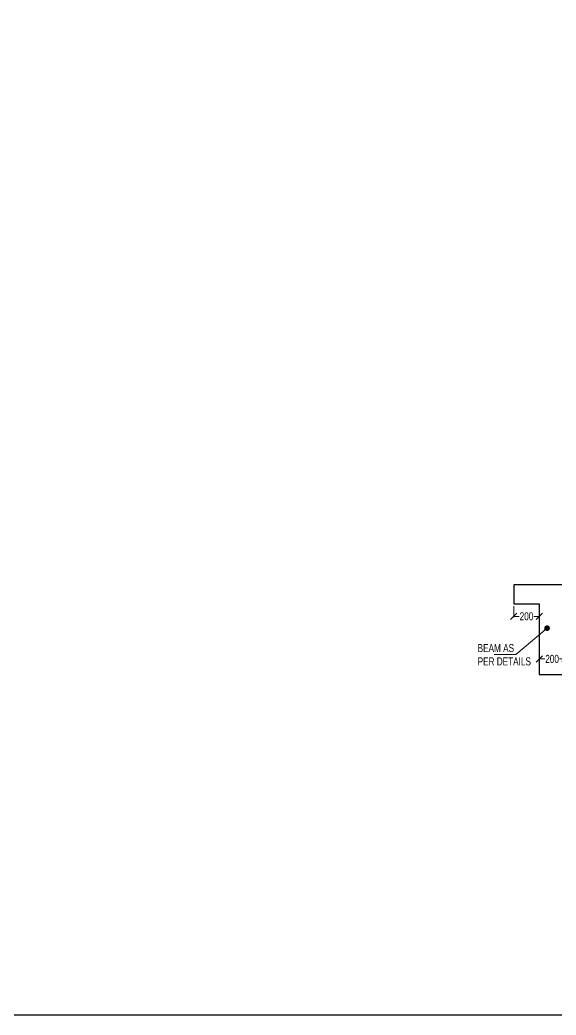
# Model space of a CAD drawing. Header units: millimetres. Extents: x 1798 to 243113, y 1193 to 150435.
# Drawn here: x 96780 to 100966, y 1193 to 8967 of the extents above; entities that cross this region are included whole.
import ezdxf

# ---------------------------------------------------------------- set-up
doc = ezdxf.new("R2010")
doc.units = ezdxf.units.MM
doc.linetypes.add('CONTINU', pattern=[0])
doc.layers.add('beam', color=4, linetype='Continuous')
doc.layers.add('BEAM-1', color=7, linetype='CONTINU')
for name, color, linetype, lineweight in [('LOW WALL', 6, 'Continuous', 20), ('S - COL', 5, 'Continuous', 13), ('S-BEAM', 7, 'Continuous', 9)]:
    doc.layers.add(name, color=color, linetype=linetype, lineweight=lineweight)
doc.styles.add('SOBHA', font='swisscl.ttf')
doc.styles.add('sobha.sed', font='swisscl.ttf')
doc.dimstyles.new('S--25', dxfattribs={"dimscale": 25, "dimtxt": 2.5, "dimasz": 2, "dimexe": 0.25, "dimexo": 0.25, "dimgap": 0.1, "dimtad": 0, "dimdec": 0, "dimrnd": 0.0005, "dimzin": 0, "dimdsep": 46, "dimtxsty": 'SOBHA', "dimblk": 'OBLIQUE', "dimcen": 0.09, "dimclrd": 8, "dimclre": 8, "dimclrt": 6, "dimadec": 0, "dimazin": 0, "dimtfac": 1, "dimtdec": 0, "dimtofl": 0, "dimtmove": 0, "dimatfit": 3, "dimfxl": 0.18, "dimtolj": 1, "dimtzin": 0, "dimlwd": -1, "dimlwe": -1, "dimarcsym": 0})
doc.dimstyles.new('S-25', dxfattribs={"dimscale": 25, "dimtxt": 2.5, "dimasz": 2.5, "dimexe": 0.25, "dimexo": 0.25, "dimgap": 0.1, "dimtad": 0, "dimdec": 0, "dimrnd": 0.0005, "dimzin": 0, "dimdsep": 46, "dimtxsty": 'SOBHA', "dimblk": 'OBLIQUE', "dimcen": 0.09, "dimclrd": 8, "dimclre": 8, "dimclrt": 6, "dimadec": 0, "dimazin": 0, "dimtfac": 1, "dimtdec": 0, "dimtofl": 0, "dimtmove": 0, "dimatfit": 3, "dimfxl": 0.18, "dimtolj": 1, "dimtzin": 0, "dimlwd": -1, "dimlwe": -1, "dimarcsym": 0})

# ---------------------------------------------------------------- blocks, each defined once
blk = doc.blocks.new('_OBLIQUE')
at = {"color": 0, "linetype": 'ByBlock'}
blk.add_line((-0.5, -0.5), (0.5, 0.5), dxfattribs=at)
blk = doc.blocks.new('*D552')
at = {"layer": 'S - COL', "color": 8, "transparency": 16777216}
for p, q in [((100634.8, 4388.6), (100634.8, 4301.7)), ((100634.8, 4307.9), (100677.7, 4307.9)), ((100834.8, 4307.9), (100791.8, 4307.9)), ((100834.8, 4321.8), (100834.8, 4301.7))]:
    blk.add_line(p, q, dxfattribs=at)
at = {"layer": 'S - COL', "color": 8, "transparency": 16777216, "xscale": 50, "yscale": 50, "zscale": 50, "rotation": 180}
blk.add_blockref('_OBLIQUE', (100634.8, 4307.9), dxfattribs=at)
at = {"layer": 'S - COL', "color": 8, "transparency": 16777216, "xscale": 50, "yscale": 50, "zscale": 50}
blk.add_blockref('_OBLIQUE', (100834.8, 4307.9), dxfattribs=at)
at = {"layer": 'S - COL', "color": 6, "transparency": 16777216, "insert": (100734.8, 4307.9), "char_height": 62.5, "attachment_point": 5, "style": 'SOBHA'}
blk.add_mtext('\\A1;200', dxfattribs=at)
blk = doc.blocks.new('*D553')
at = {"layer": 'S - COL', "color": 8, "transparency": 16777216}
for p, q in [((100834.8, 3975), (100877.7, 3975)), ((101034.8, 3975), (100991.8, 3975))]:
    blk.add_line(p, q, dxfattribs=at)
at = {"layer": 'S - COL', "color": 8, "transparency": 16777216, "xscale": 50, "yscale": 50, "zscale": 50, "rotation": 180}
blk.add_blockref('_OBLIQUE', (100834.8, 3975), dxfattribs=at)
at = {"layer": 'S - COL', "color": 8, "transparency": 16777216, "xscale": 50, "yscale": 50, "zscale": 50}
blk.add_blockref('_OBLIQUE', (101034.8, 3975), dxfattribs=at)
at = {"layer": 'S - COL', "color": 6, "transparency": 16777216, "insert": (100934.8, 3975), "char_height": 62.5, "attachment_point": 5, "style": 'SOBHA'}
blk.add_mtext('\\A1;200', dxfattribs=at)

msp = doc.modelspace()

# ---------------------------------------------------------------- linework, layer by layer
at = {"layer": 'beam', "color": 4}
msp.add_lwpolyline([(201385.5, 1192.9), (1797.5, 1192.9), (1797.5, 42147.9), (201385.5, 42147.9)], close=True, dxfattribs=at)
at = {"layer": 'BEAM-1'}
for p, q in [((101034.8, 4554.9), (100634.8, 4554.9)), ((100634.8, 4554.9), (100634.8, 4404.9)), ((100634.8, 4404.9), (100834.8, 4404.9)), ((100834.8, 4404.9), (100834.8, 3854.9)), ((100834.8, 3854.9), (101034.8, 3854.9))]:
    msp.add_line(p, q, dxfattribs=at)

# ---------------------------------------------------------------- texts
at = {"layer": 'LOW WALL', "color": 7, "insert": (100353.2, 4091.4), "char_height": 62.5, "width": 2170.491, "attachment_point": 1, "style": 'sobha.sed'}
msp.add_mtext('BEAM AS \\PPER DETAILS', dxfattribs=at)

# ---------------------------------------------------------------- dimensions: what is measured, and where the dimension line sits
at = {"layer": 'S - COL'}
for base, p1, p2, picture, middle in [((100634.8, 4307.9), (100834.8, 4328.1), (100634.8, 4394.9), '*D552', (100734.8, 4307.9)), ((100834.8, 3975), (101034.8, 3975), (100834.8, 3975), '*D553', (100934.8, 3975))]:
    dim = msp.add_linear_dim(base=base, p1=p1, p2=p2, dimstyle='S--25', dxfattribs=at)
    dim.commit()
    dim.dimension.update_dxf_attribs({"geometry": picture, "text_midpoint": middle})

# ---------------------------------------------------------------- leaders
at = {"layer": 'S-BEAM'}
msp.add_leader([(100895.5, 4215.6), (100651.8, 4008.9), (100482.1, 4008.9)], dimstyle='S-25', override={"dimasz": 1.75, "dimldrblk": 'Dot'}, dxfattribs=at)

doc.saveas('drawing.dxf')
